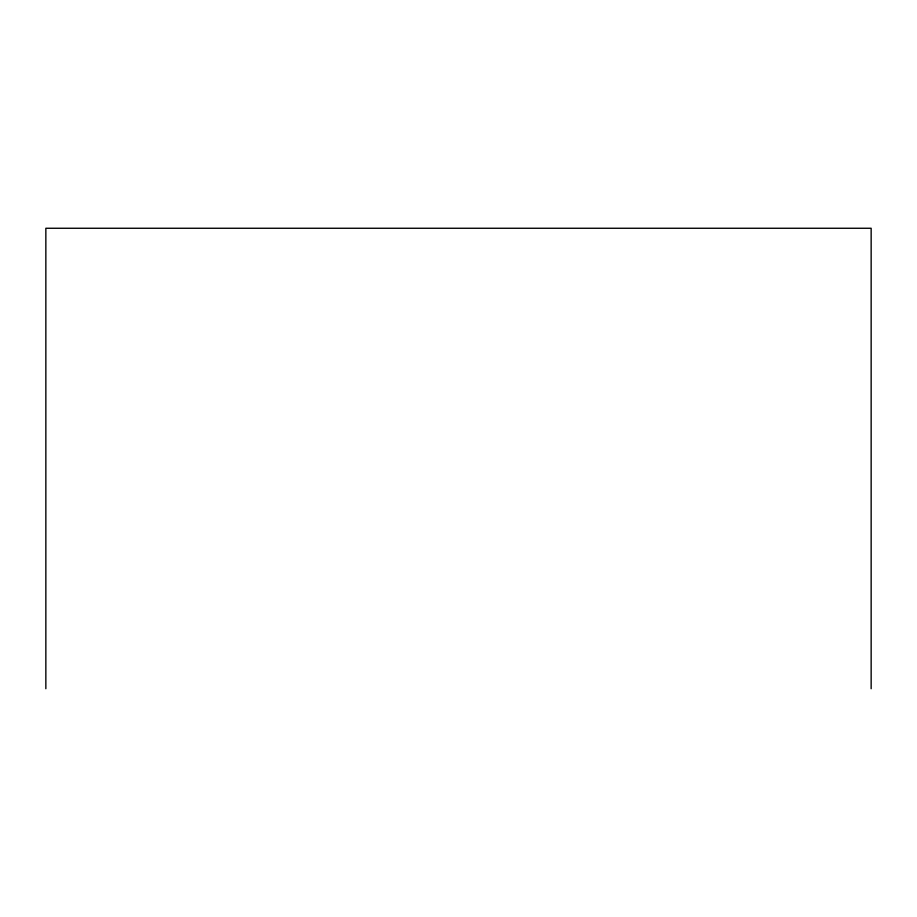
<?xml version="1.0" encoding="UTF-8"?>
<svg xmlns="http://www.w3.org/2000/svg" width="917" height="917" viewBox="0 0 917 917"><rect width="100%" height="100%" fill="white"/><g stroke="black" fill="none" stroke-linecap="round" stroke-linejoin="round"><path stroke-width="1.38" d="M871.15 688.736L871.15 228.264L45.85 228.264L45.85 688.736"/></g></svg>
